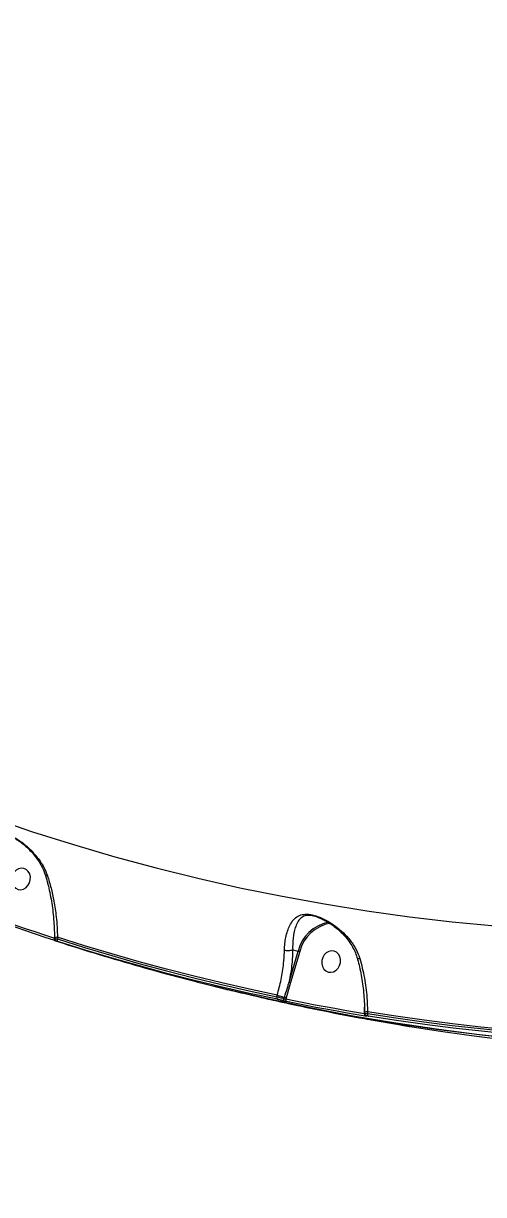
# Model space of a CAD drawing. Header units: millimetres. Extents: x -10374 to 11119, y -8221 to 9433.
# Drawn here: x -1657.7 to -1467.4, y -5749.3 to -5265.1 of the extents above; entities that cross this region are included whole.
import ezdxf

# ---------------------------------------------------------------- set-up
doc = ezdxf.new("R2010")
doc.units = ezdxf.units.MM
for name, color, linetype in [('DIKOM_ОБЪЕКТ', 7, 'Continuous'), ('DIKOM_РАЗМЕР_ЗОНА', 7, 'Continuous'), ('DIKOM_РАЗМЕР_ОБЪЕКТА', 7, 'Continuous')]:
    doc.layers.add(name, color=color, linetype=linetype)
doc.styles.add('style1', font='arial.ttf', dxfattribs={"width": 0.8})
doc.dimstyles.new('1-50', dxfattribs={"dimtxt": 300, "dimasz": 200, "dimexe": 100, "dimexo": 0, "dimgap": 100, "dimtad": 0, "dimdec": 0, "dimtxsty": 'style1', "dimcen": 0, "dimclrd": 7, "dimclre": 7, "dimadec": 1, "dimazin": 2, "dimtfac": 1, "dimtdec": 0, "dimtmove": 1, "dimatfit": 3, "dimfxl": 0, "dimlwd": 25, "dimlwe": 18, "dimarcsym": 0})

# ---------------------------------------------------------------- blocks, each defined once
blk = doc.blocks.new('*D16')
at = {"layer": 'Defpoints', "color": 0, "transparency": 16777216}
for p in [(-9045.1, 5161.67), (3694.49, 5161.67), (1813.16, -6719.94)]:
    blk.add_point(p, dxfattribs=at)
at = {"layer": 'DIKOM_РАЗМЕР_ОБЪЕКТА', "color": 7, "lineweight": 18, "transparency": 16777216}
for p, q in [((3694.49, 5161.67), (-9145.1, 5161.67)), ((1813.16, -6719.94), (-9145.1, -6719.94))]:
    blk.add_line(p, q, dxfattribs=at)
at = {"layer": 'DIKOM_РАЗМЕР_ОБЪЕКТА', "color": 7, "lineweight": 25, "transparency": 16777216}
for p, q in [((-9045.1, 4961.67), (-9045.1, -0.45)), ((-9045.1, -6519.94), (-9045.1, -1080.23))]:
    blk.add_line(p, q, dxfattribs=at)
at = {"layer": 'DIKOM_РАЗМЕР_ОБЪЕКТА', "color": 7, "transparency": 16777216}
for points in [[(-9078.43, 4961.67), (-9011.76, 4961.67), (-9045.1, 5161.67)], [(-9078.43, -6519.94), (-9011.76, -6519.94), (-9045.1, -6719.94)]]:
    blk.add_solid(points, dxfattribs=at)
at = {"layer": 'DIKOM_РАЗМЕР_ОБЪЕКТА', "color": 0, "transparency": 16777216, "insert": (-9045.1, -540.34), "char_height": 300, "attachment_point": 5, "rotation": 90, "style": 'style1'}
blk.add_mtext('11900', dxfattribs=at)
blk = doc.blocks.new('*D13')
at = {"layer": 'Defpoints', "color": 0, "transparency": 16777216}
for p in [(-10176.97, 7112.81), (3082.33, 7112.81), (2015.48, -8221.4)]:
    blk.add_point(p, dxfattribs=at)
at = {"layer": 'DIKOM_РАЗМЕР_ЗОНА', "color": 7, "lineweight": 18, "transparency": 16777216}
for p, q in [((3082.33, 7112.81), (-10276.97, 7112.81)), ((2015.48, -8221.4), (-10276.97, -8221.4))]:
    blk.add_line(p, q, dxfattribs=at)
at = {"layer": 'DIKOM_РАЗМЕР_ЗОНА', "color": 7, "lineweight": 25, "transparency": 16777216}
for p, q in [((-10176.97, 6912.81), (-10176.97, -14.41)), ((-10176.97, -8021.4), (-10176.97, -1094.19))]:
    blk.add_line(p, q, dxfattribs=at)
at = {"layer": 'DIKOM_РАЗМЕР_ЗОНА', "color": 7, "transparency": 16777216}
for points in [[(-10210.3, 6912.81), (-10143.64, 6912.81), (-10176.97, 7112.81)], [(-10210.3, -8021.4), (-10143.64, -8021.4), (-10176.97, -8221.4)]]:
    blk.add_solid(points, dxfattribs=at)
at = {"layer": 'DIKOM_РАЗМЕР_ЗОНА', "color": 0, "transparency": 16777216, "insert": (-10176.97, -554.3), "char_height": 300, "attachment_point": 5, "rotation": 90, "style": 'style1'}
blk.add_mtext('15300', dxfattribs=at)

msp = doc.modelspace()

# ---------------------------------------------------------------- linework, layer by layer
at = {"layer": 'DIKOM_ОБЪЕКТ', "color": 7, "linetype": 'Continuous', "lineweight": 15}
for p, q in [((-1536.39, -5634.47), (-1537.35, -5634.2)), ((-1644.92, -5642.81), (-1644.71, -5642.88)), ((-1644.89, -5643.19), (-1644.84, -5643.25)), ((-1644.84, -5643.21), (-1644.84, -5643.49)), ((-1644.05, -5644.47), (-1643.98, -5644.5)), ((-1643.61, -5642.9), (-1643.61, -5643.6)), ((-1643.4, -5644.68), (-1643.19, -5644.75)), ((-1547.84, -5661.43), (-1544.1, -5648.61)), ((-1543.43, -5648.8), (-1547.18, -5661.62)), ((-1546.33, -5648.05), (-1544.1, -5648.61)), ((-1547.18, -5661.62), (-1549.05, -5667.87)), ((-1563.88, -5666.68), (-1561.96, -5667.12)), ((-1552.91, -5667.44), (-1552.73, -5666.81)), ((-1549.83, -5668.26), (-1549.66, -5667.69)), ((-1549.05, -5667.87), (-1549.19, -5668.36)), ((-1516.65, -5674.21), (-1516.66, -5671.74)), ((-1516.65, -5674.35), (-1516.65, -5674.21)), ((-1516.65, -5674.21), (-1516.6, -5674.21)), ((-1516.6, -5673.99), (-1516.6, -5673.98)), ((-1516.6, -5673.99), (-1516.6, -5674.42)), ((-1515.37, -5673.68), (-1515.37, -5674.35)), ((-1515.01, -5675.47), (-1514.81, -5675.5))]:
    msp.add_line(p, q, dxfattribs=at)
at = {"layer": 'DIKOM_ОБЪЕКТ', "color": 7, "linetype": 'Continuous', "lineweight": 15, "flags": 128}
for points in [[(-1670.81, -5593.54), (-1653.95, -5599.24), (-1636.99, -5604.59), (-1619.92, -5609.58), (-1602.76, -5614.22), (-1585.5, -5618.49), (-1568.15, -5622.4), (-1550.73, -5625.95), (-1533.23, -5629.13), (-1515.66, -5631.95), (-1498.02, -5634.4), (-1480.32, -5636.49), (-1462.58, -5638.2), (-1444.78, -5639.55), (-1426.94, -5640.53), (-1409.07, -5641.14), (-1391.16, -5641.38), (-1373.23, -5641.26), (-1355.28, -5640.76), (-1337.32, -5639.89), (-1319.35, -5638.66), (-1301.38, -5637.05), (-1283.41, -5635.08), (-1265.45, -5632.74)], [(-1662.48, -5618.37), (-1662.51, -5619.64), (-1662.22, -5620.84), (-1661.65, -5621.87), (-1660.83, -5622.65), (-1659.84, -5623.12), (-1658.75, -5623.24), (-1657.65, -5623), (-1656.64, -5622.41), (-1655.79, -5621.53), (-1655.17, -5620.43), (-1654.83, -5619.19), (-1654.8, -5617.92), (-1655.09, -5616.72), (-1655.66, -5615.69), (-1656.48, -5614.91), (-1657.47, -5614.44), (-1658.56, -5614.32), (-1659.66, -5614.57), (-1660.67, -5615.15), (-1661.52, -5616.03), (-1662.14, -5617.14), (-1662.48, -5618.37)], [(-1676.82, -5632.16), (-1672.85, -5633.61), (-1668.87, -5635.03), (-1664.89, -5636.44), (-1660.9, -5637.83), (-1656.91, -5639.2), (-1652.91, -5640.55), (-1648.9, -5641.88), (-1644.89, -5643.19)], [(-1644.69, -5644.27), (-1648.71, -5642.96), (-1652.72, -5641.62), (-1656.72, -5640.27), (-1660.72, -5638.9), (-1664.71, -5637.51), (-1668.69, -5636.1), (-1672.67, -5634.68), (-1676.64, -5633.23)], [(-1644.89, -5643.19), (-1644.94, -5643.37), (-1644.96, -5643.56), (-1644.97, -5643.73), (-1644.95, -5643.89), (-1644.91, -5644.03), (-1644.85, -5644.14), (-1644.78, -5644.22), (-1644.69, -5644.27)], [(-1643.61, -5643.6), (-1643.66, -5643.78), (-1643.68, -5643.96), (-1643.69, -5644.14), (-1643.67, -5644.29), (-1643.63, -5644.43), (-1643.58, -5644.54), (-1643.5, -5644.63), (-1643.41, -5644.67)], [(-1552.73, -5666.81), (-1564.22, -5664.35), (-1575.68, -5661.75), (-1587.1, -5658.99), (-1598.48, -5656.07), (-1609.83, -5653.01), (-1621.13, -5649.79), (-1632.39, -5646.42), (-1643.61, -5642.9)], [(-1643.61, -5643.6), (-1632.42, -5647.11), (-1621.18, -5650.47), (-1609.9, -5653.67), (-1598.58, -5656.73), (-1587.21, -5659.64), (-1575.82, -5662.39), (-1564.38, -5664.99), (-1552.91, -5667.44)], [(-1552.64, -5668.54), (-1564.12, -5666.09), (-1575.56, -5663.49), (-1586.97, -5660.73), (-1598.34, -5657.82), (-1609.67, -5654.76), (-1620.96, -5651.55), (-1632.21, -5648.19), (-1643.41, -5644.67)], [(-1534.25, -5652.51), (-1534.28, -5653.77), (-1533.99, -5654.97), (-1533.42, -5656.01), (-1532.6, -5656.79), (-1531.61, -5657.26), (-1530.52, -5657.37), (-1529.42, -5657.13), (-1528.41, -5656.54), (-1527.56, -5655.66), (-1526.94, -5654.56), (-1526.6, -5653.33), (-1526.57, -5652.06), (-1526.86, -5650.86), (-1527.43, -5649.82), (-1528.25, -5649.04), (-1529.24, -5648.57), (-1530.33, -5648.46), (-1531.43, -5648.7), (-1532.44, -5649.29), (-1533.29, -5650.17), (-1533.91, -5651.27), (-1534.25, -5652.51)], [(-1583.24, -5662.01), (-1575.1, -5664.03), (-1557.62, -5668.11), (-1540.06, -5671.83), (-1522.42, -5675.19), (-1504.71, -5678.19), (-1486.94, -5680.83), (-1469.1, -5683.11), (-1451.21, -5685.03), (-1433.27, -5686.58), (-1415.29, -5687.78), (-1397.26, -5688.61), (-1379.21, -5689.08), (-1361.12, -5689.18), (-1343.01, -5688.92), (-1324.89, -5688.3), (-1306.75, -5687.31), (-1288.61, -5685.97), (-1270.47, -5684.25), (-1252.33, -5682.18), (-1234.2, -5679.75), (-1216.09, -5676.95), (-1198, -5673.8), (-1179.93, -5670.29)], [(-1178.92, -5670.54), (-1196.98, -5674.05), (-1215.07, -5677.21), (-1233.18, -5680), (-1251.31, -5682.44), (-1269.45, -5684.51), (-1287.59, -5686.22), (-1305.73, -5687.57), (-1323.87, -5688.55), (-1342, -5689.17), (-1360.1, -5689.43), (-1378.19, -5689.33), (-1396.25, -5688.86), (-1414.27, -5688.03), (-1432.25, -5686.84), (-1450.2, -5685.28), (-1468.09, -5683.36), (-1485.92, -5681.08), (-1503.7, -5678.44), (-1521.41, -5675.44), (-1539.04, -5672.08), (-1556.6, -5668.36), (-1574.08, -5664.28), (-1578.84, -5663.11)], [(-1552.91, -5667.44), (-1552.94, -5667.63), (-1552.95, -5667.82), (-1552.95, -5667.99), (-1552.92, -5668.16), (-1552.87, -5668.29), (-1552.81, -5668.41), (-1552.73, -5668.49), (-1552.64, -5668.54)], [(-1549.19, -5668.36), (-1549.22, -5668.55), (-1549.23, -5668.73), (-1549.22, -5668.91), (-1549.19, -5669.07), (-1549.15, -5669.21), (-1549.08, -5669.33), (-1549, -5669.41), (-1548.91, -5669.46)], [(-1549.19, -5668.36), (-1545.14, -5669.17), (-1541.08, -5669.97), (-1537.02, -5670.75), (-1532.95, -5671.5), (-1528.88, -5672.24), (-1524.81, -5672.96), (-1520.73, -5673.66), (-1516.65, -5674.35)], [(-1516.35, -5675.45), (-1520.43, -5674.77), (-1524.51, -5674.07), (-1528.59, -5673.35), (-1532.66, -5672.61), (-1536.73, -5671.85), (-1540.79, -5671.07), (-1544.85, -5670.27), (-1548.91, -5669.46)], [(-1421.26, -5683.78), (-1433.1, -5683.06), (-1444.92, -5682.19), (-1456.72, -5681.17), (-1468.5, -5679.98), (-1480.26, -5678.64), (-1491.99, -5677.15), (-1503.69, -5675.49), (-1515.37, -5673.68)], [(-1515.87, -5675.41), (-1515.86, -5675.41), (-1515.71, -5675.46)], [(-1515.37, -5674.35), (-1503.72, -5676.16), (-1492.04, -5677.81), (-1480.33, -5679.3), (-1468.59, -5680.64), (-1456.84, -5681.82), (-1445.06, -5682.84), (-1433.27, -5683.71), (-1421.45, -5684.42)], [(-1421.07, -5685.54), (-1432.89, -5684.82), (-1444.7, -5683.95), (-1456.49, -5682.93), (-1468.25, -5681.74), (-1479.99, -5680.41), (-1491.71, -5678.91), (-1503.4, -5677.26), (-1515.07, -5675.45)], [(-1514.4, -5676.92), (-1513.84, -5677.02), (-1509.76, -5677.74), (-1505.68, -5678.44), (-1501.6, -5679.13)], [(-1497.78, -5679.76), (-1486.11, -5681.57), (-1474.42, -5683.22), (-1462.7, -5684.71), (-1450.96, -5686.05), (-1439.2, -5687.24), (-1427.41, -5688.26), (-1415.61, -5689.13), (-1403.78, -5689.84)]]:
    msp.add_lwpolyline(points, dxfattribs=at)
at = {"layer": 'DIKOM_ОБЪЕКТ', "color": 7, "linetype": 'Continuous', "lineweight": 15}
for centre, radius, start, end in [((-1528.19, -5652.71), 16.43, 102.4118, 165.5327), ((-1528.17, -5652.66), 15.75, 99.4022, 165.805), ((-1643.78, -5644.85), 1.95, 84.9248, 122.7924), ((-1547.69, -5662.4), 14.25, 72.6344, 75.3984), ((-1551.85, -5676.67), 15.76, 72.7665, 75.2663), ((-1527.9, -5586.43), 84.13, 252.8352, 255.0082), ((-1550.73, -5668.08), 0.925, 267.349, 348.8535), ((-1554.11, -5684.28), 17.17, 72.843, 74.9722), ((-1515.53, -5675.69), 2.01, 85.3515, 122.0092), ((-1515.74, -5674.69), 0.974, 159.4844, 231.5153), ((-1514.45, -5674.69), 0.982, 159.8009, 231.0863)]:
    msp.add_arc(centre, radius, start, end, dxfattribs=at)
for points, knots in [([(-1677.47, -5614.11), (-1677.4, -5613.28), (-1677.27, -5611.62), (-1676.8, -5608.97), (-1676.06, -5606.27), (-1674.97, -5603.72), (-1673.67, -5601.68), (-1672.21, -5600.29), (-1670.62, -5599.45), (-1668.78, -5599.12), (-1666.79, -5599.35), (-1664.85, -5599.95), (-1663.27, -5600.61), (-1661.61, -5601.47), (-1659.59, -5602.7), (-1657.33, -5604.35), (-1654.52, -5606.81), (-1651.71, -5609.95), (-1649.24, -5613.64), (-1648.21, -5616.25), (-1647.75, -5617.44)], [0, 0, 0, 0, 0.045078, 0.090182, 0.158886, 0.227682, 0.298402, 0.369113, 0.425047, 0.480819, 0.540817, 0.571384, 0.601951, 0.634464, 0.66703, 0.719845, 0.772765, 0.852882, 0.932984, 1, 1, 1, 1]), ([(-1665.14, -5600.18), (-1664.84, -5600.27), (-1664.19, -5600.48), (-1663.02, -5600.99), (-1661.69, -5601.68), (-1660.26, -5602.56), (-1658.72, -5603.63), (-1657.07, -5604.96), (-1655.34, -5606.55), (-1653.59, -5608.43), (-1651.92, -5610.56), (-1650.45, -5612.89), (-1649.35, -5615.08), (-1648.89, -5616.5), (-1648.7, -5617.08)], [0, 0, 0, 0, 0.047401, 0.104467, 0.165301, 0.230085, 0.3028, 0.385862, 0.4787, 0.581867, 0.694821, 0.809217, 0.922808, 1, 1, 1, 1]), ([(-1648.68, -5617.09), (-1648.55, -5617.51), (-1648.06, -5619.01), (-1647.35, -5621.72), (-1646.57, -5625.22), (-1645.93, -5628.83), (-1645.43, -5632.54), (-1645.08, -5636.31), (-1644.88, -5639.88), (-1644.87, -5642.18), (-1644.86, -5643.21)], [0, 0, 0, 0, 0.053952, 0.188835, 0.325253, 0.46317, 0.602442, 0.742797, 0.88392, 1, 1, 1, 1]), ([(-1648.64, -5617.06), (-1648.64, -5617.09), (-1648.63, -5617.23), (-1648.36, -5617.37), (-1648, -5617.44), (-1647.78, -5617.44), (-1647.75, -5617.44)], [0, 0, 0, 0, 0.138574, 0.556464, 0.928809, 1, 1, 1, 1]), ([(-1647.75, -5617.44), (-1647.23, -5619.12), (-1646.2, -5622.5), (-1644.97, -5628.22), (-1644.17, -5633.65), (-1643.73, -5638.68), (-1643.65, -5641.49), (-1643.61, -5642.9)], [0, 0, 0, 0, 0.210638, 0.424739, 0.676206, 0.837401, 1, 1, 1, 1]), ([(-1549.74, -5648.27), (-1549.73, -5648.03), (-1549.69, -5646.82), (-1549.5, -5644.76), (-1549.02, -5642.1), (-1548.29, -5639.62), (-1547.2, -5637.22), (-1545.74, -5635.18), (-1543.77, -5633.81), (-1541.69, -5633.32), (-1539.81, -5633.36), (-1538.25, -5633.6), (-1536.58, -5634.06), (-1534.66, -5634.77), (-1532.57, -5635.76), (-1529.85, -5637.35), (-1526.84, -5639.58), (-1523.72, -5642.59), (-1521.08, -5646.03), (-1519.41, -5649.14), (-1518.77, -5651.08), (-1518.58, -5651.67)], [0, 0, 0, 0, 0.013452, 0.066318, 0.119228, 0.183269, 0.24735, 0.326477, 0.405365, 0.467858, 0.499095, 0.530302, 0.561438, 0.59262, 0.634512, 0.676488, 0.748081, 0.819757, 0.893958, 0.968064, 1, 1, 1, 1]), ([(-1537.35, -5634.2), (-1537.47, -5634.17), (-1538.39, -5633.9), (-1539.37, -5633.84), (-1540.87, -5633.91), (-1542.38, -5634.38), (-1543.83, -5635.72), (-1544.86, -5637.65), (-1545.58, -5639.93), (-1546.03, -5642.26), (-1546.28, -5644.75), (-1546.36, -5646.7), (-1546.33, -5647.81), (-1546.33, -5648.05), (-1546.33, -5648.05)], [0, 0, 0, 0, 0.014009, 0.100408, 0.121664, 0.233229, 0.378078, 0.528569, 0.649827, 0.773156, 0.873042, 0.974708, 0.999932, 1, 1, 1, 1]), ([(-1536.41, -5634.48), (-1536.19, -5634.55), (-1535.49, -5634.77), (-1534.22, -5635.31), (-1532.6, -5636.12), (-1530.86, -5637.16), (-1529.02, -5638.44), (-1527.11, -5640.01), (-1525.21, -5641.86), (-1523.42, -5643.97), (-1521.86, -5646.25), (-1520.65, -5648.65), (-1519.94, -5650.36), (-1519.73, -5651.28), (-1519.72, -5651.37)], [0, 0, 0, 0, 0.030017, 0.093796, 0.165469, 0.245347, 0.333076, 0.431732, 0.54091, 0.654176, 0.770146, 0.880929, 0.989214, 1, 1, 1, 1]), ([(-1644.83, -5643.49), (-1644.81, -5643.48), (-1644.76, -5643.45), (-1644.32, -5643.49), (-1643.85, -5643.56), (-1643.61, -5643.6)], [0, 0, 0, 0, 0.315078, 0.659508, 1, 1, 1, 1]), ([(-1644.83, -5643.49), (-1644.83, -5643.55), (-1644.84, -5643.71), (-1644.75, -5643.93), (-1644.62, -5644.12), (-1644.49, -5644.26), (-1644.36, -5644.35), (-1644.27, -5644.39), (-1644.22, -5644.42), (-1644.19, -5644.43), (-1644.18, -5644.43), (-1644.15, -5644.44), (-1644.13, -5644.45), (-1644.07, -5644.47), (-1644.03, -5644.48)], [0, 0, 0, 0, 0.11448, 0.273046, 0.406844, 0.518656, 0.608199, 0.673052, 0.701445, 0.719683, 0.739109, 0.772627, 0.865677, 1, 1, 1, 1]), ([(-1644.17, -5644.44), (-1644.21, -5644.42), (-1644.34, -5644.38), (-1644.55, -5644.31), (-1644.69, -5644.27)], [0, 0, 0, 0, 0.287823, 1, 1, 1, 1]), ([(-1643.99, -5644.49), (-1644, -5644.49), (-1644.01, -5644.49), (-1644.1, -5644.46), (-1644.17, -5644.44)], [0, 0, 0, 0, 0.284516, 1, 1, 1, 1]), ([(-1644.11, -5644.45), (-1644.13, -5644.45), (-1644.18, -5644.43), (-1644.1, -5644.46), (-1644.05, -5644.47)], [0, 0, 0, 0, 0.335497, 1, 1, 1, 1]), ([(-1643.41, -5644.67), (-1643.55, -5644.63), (-1643.83, -5644.54), (-1644.07, -5644.46), (-1644.1, -5644.46), (-1644.11, -5644.45)], [0, 0, 0, 0, 0.400553, 0.801745, 1, 1, 1, 1]), ([(-1643.98, -5644.5), (-1643.97, -5644.5), (-1643.97, -5644.5), (-1643.97, -5644.5), (-1643.98, -5644.5), (-1643.99, -5644.49), (-1643.99, -5644.49)], [0, 0, 0, 0, 0.540047, 0.801125, 0.907492, 1, 1, 1, 1]), ([(-1643.98, -5644.5), (-1643.97, -5644.5), (-1643.93, -5644.51), (-1643.97, -5644.5), (-1643.99, -5644.49)], [0, 0, 0, 0, 0.28836, 1, 1, 1, 1]), ([(-1643.29, -5644.69), (-1641.87, -5645.16), (-1634.84, -5647.47), (-1622.1, -5651.33), (-1605.07, -5656.24), (-1592.1, -5659.77), (-1584.8, -5661.59), (-1583.23, -5661.97)], [0, 0, 0, 0, 0.071537, 0.355181, 0.638775, 0.922319, 1, 1, 1, 1]), ([(-1552.73, -5666.81), (-1552.14, -5664.66), (-1550.97, -5660.29), (-1550.07, -5654.31), (-1549.78, -5650.33), (-1549.74, -5648.54), (-1549.74, -5648.27)], [0, 0, 0, 0, 0.343506, 0.696932, 0.954514, 1, 1, 1, 1]), ([(-1546.33, -5648.05), (-1546.52, -5648.14), (-1546.89, -5648.31), (-1547.68, -5648.45), (-1548.52, -5648.48), (-1549.18, -5648.4), (-1549.57, -5648.32), (-1549.7, -5648.28), (-1549.74, -5648.27)], [0, 0, 0, 0, 0.220477, 0.440969, 0.661408, 0.881948, 0.963513, 1, 1, 1, 1]), ([(-1546.33, -5648.05), (-1546.41, -5649.97), (-1546.53, -5653.1), (-1547.12, -5657.62), (-1547.6, -5660.16), (-1547.84, -5661.43)], [0, 0, 0, 0, 0.442703, 0.720173, 1, 1, 1, 1]), ([(-1546.33, -5648.05), (-1546.33, -5648.05), (-1546.33, -5648.05), (-1546.33, -5648.05), (-1546.33, -5648.05)], [0, 0, 0, 0, 0.707781, 1, 1, 1, 1]), ([(-1519.67, -5651.35), (-1519.4, -5652.32), (-1518.84, -5654.39), (-1518.13, -5657.71), (-1517.53, -5661.24), (-1517.07, -5664.86), (-1516.77, -5668.52), (-1516.63, -5671.58), (-1516.64, -5673.39), (-1516.64, -5673.98)], [0, 0, 0, 0, 0.137195, 0.29163, 0.447658, 0.604983, 0.763273, 0.922085, 1, 1, 1, 1]), ([(-1519.62, -5651.34), (-1519.62, -5651.37), (-1519.62, -5651.49), (-1519.34, -5651.61), (-1518.96, -5651.67), (-1518.68, -5651.67), (-1518.61, -5651.67), (-1518.58, -5651.67)], [0, 0, 0, 0, 0.11344, 0.495997, 0.8785, 0.935564, 1, 1, 1, 1]), ([(-1518.58, -5651.67), (-1518.21, -5652.97), (-1517.49, -5655.59), (-1516.66, -5659.65), (-1516.03, -5663.74), (-1515.52, -5668.42), (-1515.43, -5671.73), (-1515.37, -5673.68)], [0, 0, 0, 0, 0.187286, 0.376556, 0.557005, 0.739198, 1, 1, 1, 1]), ([(-1574.41, -5664.18), (-1573.19, -5664.49), (-1570.61, -5665.14), (-1568.02, -5665.73), (-1566.65, -5666.04)], [0, 0, 0, 0, 0.473562, 1, 1, 1, 1]), ([(-1549.66, -5667.69), (-1549.57, -5667.37), (-1549.1, -5665.77), (-1548.48, -5663.69), (-1547.98, -5661.92), (-1547.84, -5661.43)], [0, 0, 0, 0, 0.153311, 0.766565, 1, 1, 1, 1]), ([(-1561.29, -5667.28), (-1558.69, -5667.88), (-1550.33, -5669.84), (-1536.15, -5672.78), (-1523.12, -5675.38), (-1515.84, -5676.64), (-1514.39, -5676.89)], [0, 0, 0, 0, 0.167353, 0.537454, 0.907566, 1, 1, 1, 1]), ([(-1552.91, -5667.44), (-1552.87, -5667.45), (-1552.6, -5667.52), (-1552.02, -5667.67), (-1551.2, -5667.88), (-1550.42, -5668.09), (-1550.02, -5668.2), (-1549.83, -5668.26)], [0, 0, 0, 0, 0.04219, 0.281954, 0.521355, 0.760633, 1, 1, 1, 1]), ([(-1550.78, -5669), (-1550.89, -5668.97), (-1551.13, -5668.9), (-1551.6, -5668.78), (-1552.1, -5668.66), (-1552.45, -5668.58), (-1552.61, -5668.55), (-1552.64, -5668.54)], [0, 0, 0, 0, 0.239348, 0.478701, 0.717974, 0.957757, 1, 1, 1, 1]), ([(-1548.91, -5669.46), (-1548.94, -5669.45), (-1549.1, -5669.42), (-1549.45, -5669.34), (-1549.95, -5669.22), (-1550.42, -5669.1), (-1550.66, -5669.04), (-1550.78, -5669)], [0, 0, 0, 0, 0.042659, 0.282445, 0.521519, 0.760614, 1, 1, 1, 1]), ([(-1549.83, -5668.26), (-1549.79, -5668.27), (-1549.71, -5668.3), (-1549.55, -5668.33), (-1549.38, -5668.35), (-1549.26, -5668.36), (-1549.2, -5668.36), (-1549.19, -5668.36)], [0, 0, 0, 0, 0.23705, 0.474502, 0.714267, 0.956653, 1, 1, 1, 1]), ([(-1516.6, -5674.42), (-1516.6, -5674.42), (-1516.65, -5674.38), (-1516.47, -5674.35), (-1516.07, -5674.32), (-1515.61, -5674.34), (-1515.37, -5674.35)], [0, 0, 0, 0, 0.0116, 0.339405, 0.670549, 1, 1, 1, 1]), ([(-1516.65, -5674.35), (-1516.61, -5674.38), (-1516.52, -5674.44), (-1516.43, -5674.5), (-1516.4, -5674.53), (-1516.41, -5674.53), (-1516.41, -5674.53)], [0, 0, 0, 0, 0.347477, 0.681189, 0.992868, 1, 1, 1, 1]), ([(-1516.59, -5674.42), (-1516.59, -5674.49), (-1516.59, -5674.66), (-1516.49, -5674.9), (-1516.35, -5675.1), (-1516.19, -5675.24), (-1516.05, -5675.33), (-1515.93, -5675.39), (-1515.85, -5675.41), (-1515.82, -5675.43)], [0, 0, 0, 0, 0.141466, 0.327847, 0.487294, 0.627056, 0.749871, 0.880211, 1, 1, 1, 1]), ([(-1515.87, -5675.41), (-1515.87, -5675.41), (-1515.86, -5675.41), (-1515.88, -5675.41), (-1515.93, -5675.38), (-1516.04, -5675.31), (-1516.21, -5675.16), (-1516.35, -5674.9), (-1516.42, -5674.67), (-1516.4, -5674.54), (-1516.4, -5674.53)], [0, 0, 0, 0, 0.025936, 0.117389, 0.20019, 0.300448, 0.490471, 0.717687, 0.976411, 1, 1, 1, 1]), ([(-1515.71, -5675.46), (-1515.7, -5675.46), (-1515.64, -5675.48), (-1515.58, -5675.52), (-1515.67, -5675.54), (-1515.93, -5675.51), (-1516.21, -5675.47), (-1516.35, -5675.45)], [0, 0, 0, 0, 0.0278, 0.264989, 0.507701, 0.754035, 1, 1, 1, 1]), ([(-1515.07, -5675.45), (-1515.21, -5675.43), (-1515.48, -5675.39), (-1515.74, -5675.37), (-1515.84, -5675.39), (-1515.78, -5675.43), (-1515.71, -5675.45), (-1515.71, -5675.46)], [0, 0, 0, 0, 0.245797, 0.491739, 0.734249, 0.971516, 1, 1, 1, 1]), ([(-1501.6, -5679.13), (-1501.57, -5679.13), (-1501.39, -5679.16), (-1501.02, -5679.22), (-1500.52, -5679.31), (-1500.05, -5679.39), (-1499.81, -5679.43), (-1499.69, -5679.45)], [0, 0, 0, 0, 0.055697, 0.296769, 0.532562, 0.76616, 1, 1, 1, 1]), ([(-1499.69, -5679.45), (-1499.57, -5679.47), (-1499.33, -5679.51), (-1498.86, -5679.59), (-1498.35, -5679.67), (-1497.99, -5679.73), (-1497.81, -5679.76), (-1497.78, -5679.76)], [0, 0, 0, 0, 0.234054, 0.46793, 0.703941, 0.944867, 1, 1, 1, 1])]:
    msp.add_open_spline(points, degree=3, knots=knots, dxfattribs=at)

# ---------------------------------------------------------------- dimensions: what is measured, and where the dimension line sits
at = {"layer": 'DIKOM_РАЗМЕР_ЗОНА'}
dim = msp.add_linear_dim(base=(-10176.97, 7112.81), p1=(2015.48, -8221.4), p2=(3082.33, 7112.81), angle=270, text='15300', dimstyle='1-50', override={"dimscale": 1, "dimtix": 0, "dimtofl": 1, "dimtmove": 1, "dimatfit": 3}, dxfattribs=at)
dim.commit()
dim.dimension.update_dxf_attribs({"geometry": '*D13', "text_midpoint": (-10176.97, -554.3), "dimtype": 160})
at = {"layer": 'DIKOM_РАЗМЕР_ОБЪЕКТА'}
dim = msp.add_linear_dim(base=(-9045.1, 5161.67), p1=(1813.16, -6719.94), p2=(3694.49, 5161.67), angle=270, text='11900', dimstyle='1-50', override={"dimscale": 1, "dimtix": 0, "dimtofl": 1, "dimtmove": 1, "dimatfit": 3}, dxfattribs=at)
dim.commit()
dim.dimension.update_dxf_attribs({"geometry": '*D16', "text_midpoint": (-9045.1, -540.34), "dimtype": 160})

doc.saveas('drawing.dxf')
